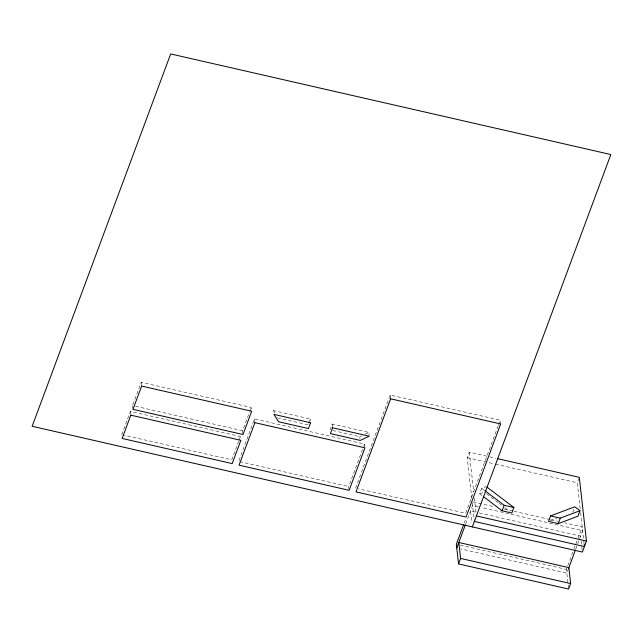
<?xml version="1.0" encoding="UTF-8"?>
<svg xmlns="http://www.w3.org/2000/svg" width="643" height="643" viewBox="0 0 643 643"><rect width="100%" height="100%" fill="white"/><g stroke="black" fill="none" stroke-linecap="round" stroke-linejoin="round"><path stroke-width="0.48" stroke-dasharray="3.21 2.41" d="M121.736 434.676L130.392 411.407L240.434 436.557L240.643 438.446M132.9 404.656L141.211 382.312L251.26 407.469L251.678 411.231M238.706 441.219L231.777 459.833L122.709 434.901M239.051 440.286L240.434 436.557M242.917 433.567L242.604 430.738L249.524 412.123M249.87 411.19L251.26 407.469M238.995 460.476L254.467 418.898L364.517 444.048L364.935 447.817M308.608 423.158L310.151 418.995L273.468 410.612L273.789 413.433M329.996 429.845L332.158 424.026L368.841 432.417L369.162 435.239M349.012 489.379L348.699 486.558L363.48 446.821M363.825 445.896L364.517 444.048M355.579 488.133L390.205 395.043L500.254 420.2L500.672 423.962M471.801 498.502L467.22 457.671L469.269 452.174L488.744 456.626M498.156 425.843L465.62 513.283L358.497 488.801M498.502 424.902L500.254 420.2M464.254 522.968L465.974 518.346M465.709 523.957L472.589 505.47L480.377 507.255M481.985 495.52L479.662 493.76L481.711 488.262L486.253 486.558M580.171 508.717L577.269 482.829L578.973 478.247M572.768 512.302L574.127 508.637M568.492 588.072L566.395 569.376L567.423 566.604M567.769 565.679L573.612 549.966M573.958 549.042L582.204 526.866L564.675 522.855M568.516 568.557L566.813 573.138L460.669 548.873M575.75 549.114L582.63 530.628L481.35 507.48M332.881 430.505L359.799 436.661L361.607 435.809M365.224 434.113L368.841 432.417M479.662 493.76L484.211 492.056M550.384 520.693L556.91 518.242M489.717 456.851L495.56 458.186M467.22 457.671L494.491 463.908M495.464 464.125L577.269 482.829M307.989 424.814L278.186 418.006L277.133 416.359M135.48 406.255L242.604 430.738M473.135 501.934L494.563 506.829M504.297 509.055L513.066 511.056M514.038 511.281L550.07 519.52M551.043 519.737L557.859 521.296M475.41 512.085L470.539 510.968L471.882 522.92M479.308 512.977L580.581 536.125L581.031 540.112M239.63 461.626L348.699 486.558M460.243 545.111L566.395 569.376M481.711 488.262L484.026 490.022M486.574 493.856L498.413 502.834M499.209 503.429L501.572 505.229M504.731 507.624L509.465 511.209M273.468 410.612L275.043 413.079M580.621 512.704L584.19 544.573M581.143 541.101L582.261 551.059M469.269 452.174L473.738 492.008M474.405 497.987L475.973 511.924M472.267 502.649L474.261 520.412M390.205 395.043L390.631 398.805M359.799 436.661L360.008 438.542M332.158 424.026L332.479 426.856M310.151 418.995L310.36 420.884M254.467 418.898L254.893 422.66M141.211 382.312L141.637 386.081M132.554 405.588L132.876 408.409M130.392 411.407L130.706 414.229"/><path stroke-width="0.96" d="M463.571 524.809L456.345 544.219L458.555 563.919L568.605 589.068L570.646 583.571L568.862 567.64L458.813 542.483L460.605 558.421L458.555 563.919M456.771 547.981L465.363 524.881M472.324 526.906L610.85 154.545L170.676 53.932L32.15 426.285L582.373 552.056L586.464 541.06L579.311 477.331L497.513 458.636M487.048 487.161L513.878 507.512L511.836 513.01L502.103 510.783L504.152 505.285L484.806 490.609M550.561 515.895L548.511 521.393L558.245 523.619L577.944 516.225L579.994 510.727L574.81 506.805L550.561 515.895L560.286 518.121L579.994 510.727M558.245 523.619L560.286 518.121M568.533 568.516L575.413 550.03M504.152 505.285L513.878 507.512M476.415 515.911L586.464 541.06M474.373 521.409L584.415 546.558L584.19 544.573M460.605 558.421L570.646 583.571M483.536 496.693L502.103 510.783M130.81 415.169L122.154 438.446L232.195 463.595L240.86 440.326L130.81 415.169M141.637 386.081L132.98 409.35L243.022 434.507L251.678 411.231L141.637 386.081M254.893 422.66L239.075 465.17L349.125 490.32L364.935 447.817L254.893 422.66M310.577 422.764L308.407 428.584L278.604 421.768L273.894 414.381L310.577 422.764M332.584 427.796L330.422 433.615L360.225 440.423L369.267 436.179L332.584 427.796M390.631 398.805L355.997 491.895L466.046 517.052L500.672 423.962L390.631 398.805"/></g></svg>
